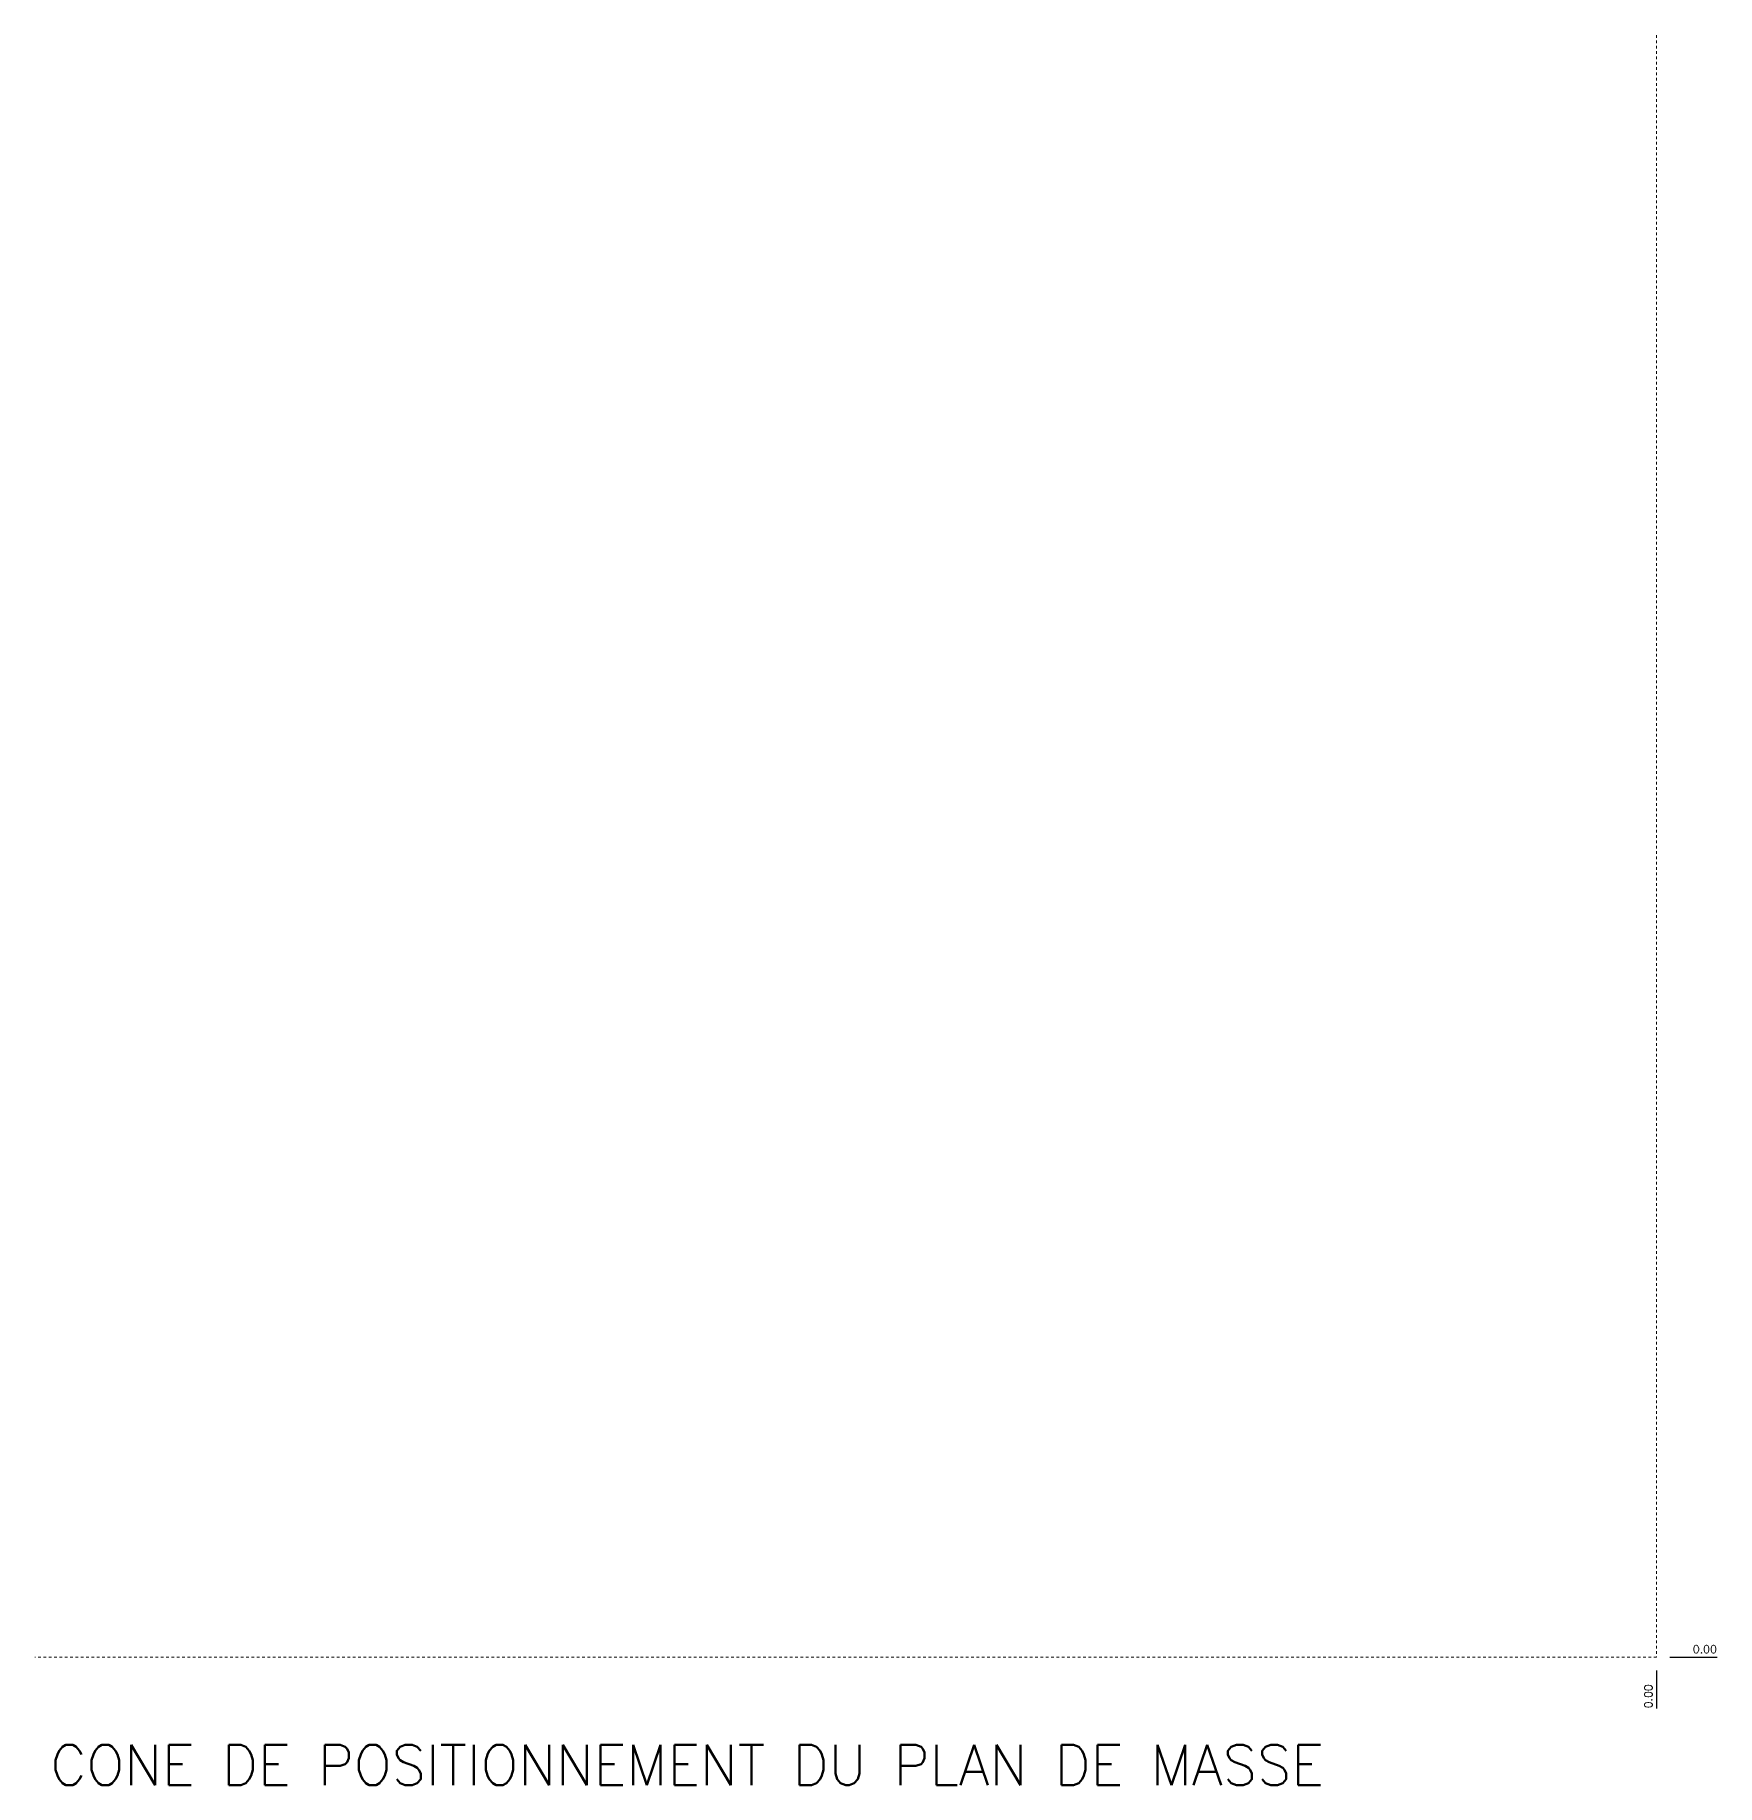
# Model space of a CAD drawing. Extents: x -58 to 166, y -6 to 61.
# Drawn here: x -57.6 to 5.5, y -4.8 to 60.8 of the extents above; entities that cross this region are included whole.
import ezdxf

# ---------------------------------------------------------------- set-up
doc = ezdxf.new("R2010")
doc.units = 0
doc.header["$MEASUREMENT"] = 0
doc.header["$PDMODE"] = 3
doc.header["$PDSIZE"] = -1
doc.linetypes.add('CACHE', pattern=[0.375, 0.25, -0.125])
doc.layers.get('DEFPOINTS').update_dxf_attribs({"linetype": 'CONTINUOUS'})
doc.layers.add('CARTOUCHE', color=7, linetype='CONTINUOUS')
doc.styles.add('ROMANS', font='romans')
doc.dimstyles.get("Standard").update_dxf_attribs({"dimtxt": 0.18, "dimasz": 0.18, "dimexe": 0.18, "dimexo": 0.0625, "dimgap": 0.09, "dimtad": 0, "dimtih": 1, "dimtoh": 1, "dimdec": 4, "dimzin": 0, "dimdsep": 46, "dimtxsty": 'Standard', "dimcen": 0.09, "dimadec": 0, "dimazin": 0, "dimtfac": 1, "dimtdec": 4, "dimtofl": 0, "dimtmove": 0, "dimatfit": 3, "dimfxl": 1, "dimtolj": 1, "dimtzin": 0, "dimarcsym": 0})

# ---------------------------------------------------------------- blocks, each defined once
blk = doc.blocks.new('*D0')
at = {"layer": 'CARTOUCHE', "color": 255, "lineweight": -2}
blk.add_line((3.219, -0.5), (3.219, -1.924), dxfattribs=at)
at = {"layer": 'DEFPOINTS', "color": 0, "lineweight": 0}
for p in [(3.219, 0), (3.219, 0), (3.219, -0.86)]:
    blk.add_point(p, dxfattribs=at)
at = {"layer": 'CARTOUCHE', "color": 255, "lineweight": 0, "insert": (2.919, -1.467), "char_height": 0.3, "attachment_point": 5, "rotation": 90, "style": 'ROMANS'}
blk.add_mtext('\\A1;0.00', dxfattribs=at)
blk = doc.blocks.new('*D1')
at = {"layer": 'CARTOUCHE', "color": 255, "lineweight": -2}
blk.add_line((3.719, 0), (5.494, 0), dxfattribs=at)
at = {"layer": 'DEFPOINTS', "color": 0, "lineweight": 0}
for p in [(3.219, 0), (3.219, 0), (4.429, 0)]:
    blk.add_point(p, dxfattribs=at)
at = {"layer": 'CARTOUCHE', "color": 255, "lineweight": 0, "insert": (5.037, 0.3), "char_height": 0.3, "attachment_point": 5, "style": 'ROMANS'}
blk.add_mtext('\\A1;0.00', dxfattribs=at)

msp = doc.modelspace()

# ---------------------------------------------------------------- linework, layer by layer
at = {"layer": 'CARTOUCHE', "color": 255, "linetype": 'CACHE', "lineweight": 0, "ltscale": 0.1}
msp.add_lwpolyline([(3.219, 60.82), (3.219, 60.82), (3.219, 0), (-57.601, 0)], dxfattribs=at)

# ---------------------------------------------------------------- texts
at = {"layer": 'CARTOUCHE', "color": 255, "ltscale": 5, "style": 'ROMANS'}
msp.add_text('CONE DE POSITIONNEMENT DU PLAN DE MASSE', height=1.5, dxfattribs=at).set_placement((-57.018, -4.793))

# ---------------------------------------------------------------- dimensions: what is measured, and where the dimension line sits
at = {"layer": 'CARTOUCHE', "color": 255, "lineweight": 0}
for offset, dtype, picture, middle in [((1.21, 0), 0, '*D1', (5.036527082, 0.3)), ((0, -0.86), 1, '*D0', (2.919384225, -1.467142857))]:
    dim = msp.add_ordinate_dim(feature_location=(3.219384225, 0), offset=offset, dtype=dtype, origin=(3.219384225, 0), dimstyle='Standard', override={"dimtxt": 0.3, "dimasz": 0.3, "dimexe": 0.5, "dimexo": 0.5, "dimgap": 0.15, "dimtad": 1, "dimtih": 0, "dimtoh": 0, "dimdec": 2, "dimtxsty": 'ROMANS', "dimcen": 1.5, "dimclrd": 256, "dimclre": 255, "dimclrt": 255, "dimtfac": 0.5, "dimtdec": 2, "dimtofl": 1, "dimtmove": 2}, dxfattribs=at)
    dim.commit()
    dim.dimension.update_dxf_attribs({"geometry": picture, "text_midpoint": middle})

doc.saveas('drawing.dxf')
